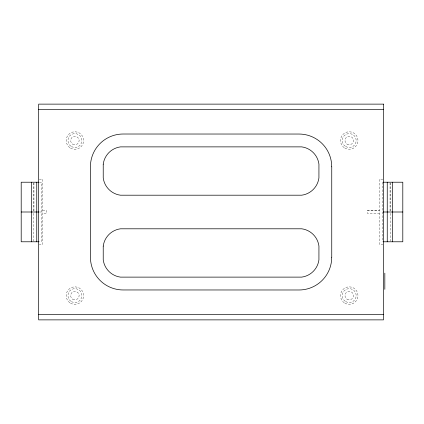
<?xml version="1.0" encoding="UTF-8"?>
<svg xmlns="http://www.w3.org/2000/svg" width="424" height="424" viewBox="0 0 424 424"><rect width="100%" height="100%" fill="white"/><g stroke="black" fill="none" stroke-linecap="round" stroke-linejoin="round"><path stroke-width="0.32" stroke-dasharray="2.12 1.59" d="M39.257 179.151L42.718 179.151L42.718 244.478L39.257 244.478M382.909 179.151L379.448 179.151L379.448 244.478L382.909 244.478M39.395 182.219L41.372 182.219L41.372 241.781L39.395 241.781M42.718 210.617L46.751 210.611L46.751 213.33L42.718 213.32M367.348 210.617L379.448 210.585L367.348 210.633L367.348 213.325L379.448 213.304M39.395 212L41.372 212M390.35 182.882L390.35 211.338M390.35 213.325L390.35 241.118M390.043 182.882L390.043 211.338M382.628 182.219L382.628 241.781M33.957 182.882L33.957 211.338M33.65 182.882L33.65 211.338M33.65 213.325L33.65 241.118M344.866 148.114A8.756 8.756 0 0 0 357.999 140.535A8.756 8.756 0 0 0 344.866 132.956A8.756 8.756 0 0 0 344.866 148.114M345.756 146.577A6.98 6.98 0 0 0 356.224 140.535A6.98 6.98 0 0 0 345.756 134.493A6.98 6.98 0 0 0 345.756 146.577M347.113 144.224A4.261 4.261 0 0 0 353.505 140.535A4.261 4.261 0 0 0 347.113 136.846A4.261 4.261 0 0 0 347.113 144.224M344.866 303.181A8.756 8.756 0 0 0 357.999 295.602A8.756 8.756 0 0 0 344.866 288.023A8.756 8.756 0 0 0 344.866 303.181M345.756 301.644A6.98 6.98 0 0 0 356.224 295.602A6.98 6.98 0 0 0 345.756 289.555A6.98 6.98 0 0 0 345.756 301.644M347.113 299.291A4.261 4.261 0 0 0 353.505 295.602A4.261 4.261 0 0 0 347.113 291.913A4.261 4.261 0 0 0 347.113 299.291M70.517 148.114A8.756 8.756 0 0 0 83.645 140.535A8.756 8.756 0 0 0 70.517 132.956A8.756 8.756 0 0 0 70.517 148.114M71.402 146.577A6.98 6.98 0 0 0 81.874 140.535A6.98 6.98 0 0 0 71.402 134.493A6.98 6.98 0 0 0 71.402 146.577M72.764 144.224A4.261 4.261 0 0 0 79.15 140.535A4.261 4.261 0 0 0 72.764 136.846A4.261 4.261 0 0 0 72.764 144.224M70.517 303.181A8.756 8.756 0 0 0 83.645 295.602A8.756 8.756 0 0 0 70.517 288.023A8.756 8.756 0 0 0 70.517 303.181M71.402 301.644A6.98 6.98 0 0 0 81.874 295.602A6.98 6.98 0 0 0 71.402 289.555A6.98 6.98 0 0 0 71.402 301.644M72.764 299.291A4.261 4.261 0 0 0 79.15 295.602A4.261 4.261 0 0 0 72.764 291.913A4.261 4.261 0 0 0 72.764 299.291"/><path stroke-width="0.64" d="M38.685 109.519L383.481 109.519M38.732 182.219L21.2 182.219L21.2 241.781L38.732 241.781M383.285 182.219L402.8 182.219L402.8 241.781L383.285 241.781M21.2 212L38.732 212M383.285 212L402.8 212M38.685 314.481L383.481 314.481M392.629 182.219L392.629 241.781M387.25 182.219L387.25 241.781M384.828 273.151L384.828 289.332M331.748 166.786L331.748 257.214M36.75 182.219L36.75 241.781M31.371 182.219L31.371 241.781M331.722 257.214A32.701 32.701 0 0 1 299.095 289.984L123.077 289.958A32.701 32.701 0 0 1 90.445 257.214L90.418 166.786A32.701 32.701 0 0 1 123.077 134.016L299.095 134.042A32.701 32.701 0 0 1 331.722 166.786M103.228 164.168L103.228 177.916A20.045 20.045 0 0 0 120.458 195.204L301.708 195.194A20.045 20.045 0 0 0 318.928 177.91L318.938 164.168A20.045 20.045 0 0 0 301.708 146.874L120.464 146.884A20.045 20.045 0 0 0 103.239 164.168M103.228 246.084L103.228 259.833A20.045 20.045 0 0 0 120.458 277.126L301.708 277.116A20.045 20.045 0 0 0 318.928 259.833L318.938 246.084A20.045 20.045 0 0 0 301.708 228.796L120.464 228.806A20.045 20.045 0 0 0 103.239 246.09M383.481 104.129L38.685 104.129L38.685 319.871L383.481 319.871L383.481 104.129"/></g></svg>
